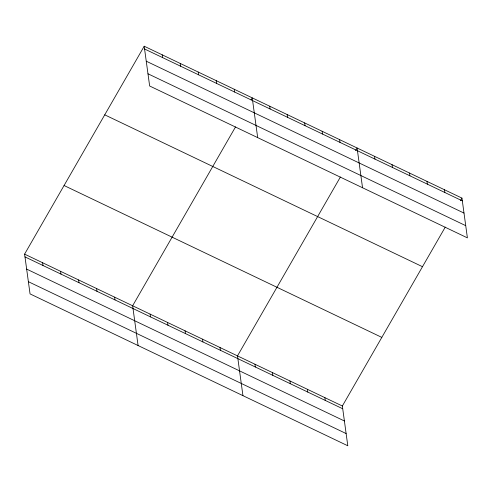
<?xml version="1.0" encoding="UTF-8"?>
<svg xmlns="http://www.w3.org/2000/svg" width="492" height="492" viewBox="0 0 492 492"><rect width="100%" height="100%" fill="white"/><g stroke="black" fill="none" stroke-linecap="round" stroke-linejoin="round"><path stroke-width="0.74" d="M445.254 227.126L342.352 406.005L347.801 445.777L30.049 293.896L24.6 254.13L144.199 46.223L461.951 198.104L467.4 237.87L149.648 85.995L144.199 46.223M235.539 126.887L132.637 305.766L138.086 345.538M251.098 99.845L252.236 97.865L257.685 137.637M340.396 177.009L237.495 355.882L242.943 395.654M355.575 150.62L357.094 147.981L362.543 187.753M460.432 200.742L461.951 198.104M144.58 48.991L462.332 200.865M146.253 61.199L464.005 213.079M147.975 73.782L465.727 225.662M104.735 114.833L422.487 266.707M64.071 185.521L381.817 337.395M24.6 254.13L342.352 406.005M24.981 256.892L342.727 408.766M26.654 269.106L344.4 420.98M28.376 281.688L346.128 433.563M444.473 189.746L444.854 192.513M427.001 181.394L427.376 184.162M409.522 173.043L409.904 175.804M392.044 164.691L392.425 167.452M374.572 156.333L374.947 159.1M339.615 139.63L339.997 142.391M322.143 131.278L322.518 134.039M304.665 122.92L305.046 125.688M287.187 114.568L287.568 117.336M324.874 397.653L325.255 400.414M269.714 106.217L270.09 108.978M307.402 389.295L307.777 392.062M289.923 380.943L290.298 383.711M234.229 89.255L234.61 92.022M272.445 372.592L272.826 375.353M216.222 80.651L216.603 83.412M254.973 364.24L255.348 367.001M198.221 72.047L198.596 74.809M220.016 347.53L220.398 350.298M180.213 63.437L180.589 66.199M202.538 339.179L202.919 341.94M162.206 54.833L162.588 57.595M185.066 330.827L185.441 333.588M167.588 322.469L167.969 325.237M150.109 314.117L150.49 316.885M114.63 297.162L115.011 299.923M96.623 288.552L97.004 291.319M78.615 279.948L78.997 282.709M60.614 271.338L60.99 274.106M42.607 262.734L42.982 265.495"/></g></svg>
